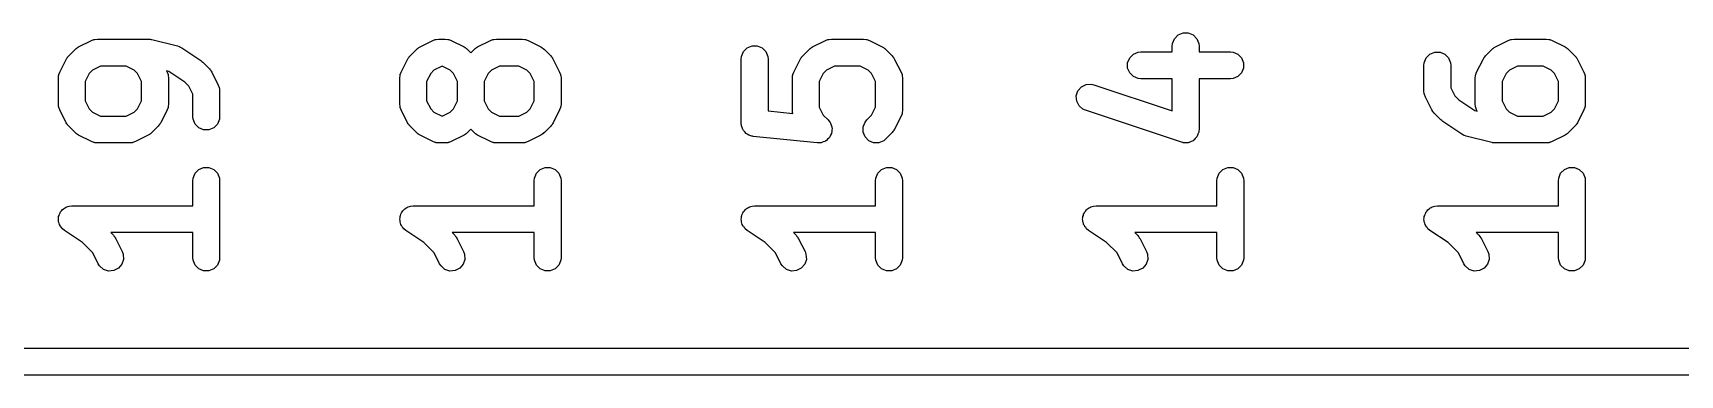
# Model space of a CAD drawing. Header units: inches. Extents: x 3.93 to 7.4, y -5.66 to -1.55.
# Drawn here: x 4.6355 to 5.118, y -4.8051 to -4.7051 of the extents above; entities that cross this region are included whole.
import ezdxf

# ---------------------------------------------------------------- set-up
doc = ezdxf.new("R2010")
doc.units = ezdxf.units.IN
doc.header["$MEASUREMENT"] = 0
doc.layers.add('F.Silkscreen', color=41, linetype='CONTINUOUS', true_color=0xf2eda1)

msp = doc.modelspace()

# ---------------------------------------------------------------- linework, layer by layer
at = {"layer": 'F.Silkscreen', "linetype": 'CONTINUOUS'}
for p, q in [((4.64893, -4.70915), (4.65268, -4.70727)), ((4.65268, -4.70727), (4.6534, -4.707)), ((4.6534, -4.707), (4.65354, -4.70699)), ((4.65354, -4.70699), (4.65367, -4.70693)), ((4.65367, -4.70693), (4.65444, -4.70686)), ((4.65444, -4.70686), (4.66943, -4.70686)), ((4.66943, -4.70686), (4.66957, -4.70687)), ((4.66957, -4.70687), (4.66963, -4.70686)), ((4.66963, -4.70686), (4.66991, -4.7069)), ((4.66991, -4.7069), (4.6702, -4.70693)), ((4.6702, -4.70693), (4.67026, -4.70695)), ((4.67026, -4.70695), (4.67039, -4.70697)), ((4.67039, -4.70697), (4.67789, -4.70885)), ((4.74893, -4.70915), (4.75268, -4.70727)), ((4.75268, -4.70727), (4.7534, -4.707)), ((4.7534, -4.707), (4.75354, -4.70699)), ((4.75354, -4.70699), (4.75367, -4.70693)), ((4.75367, -4.70693), (4.75444, -4.70686)), ((4.75444, -4.70686), (4.75631, -4.70686)), ((4.75631, -4.70686), (4.75708, -4.70693)), ((4.75708, -4.70693), (4.75721, -4.70699)), ((4.75721, -4.70699), (4.75735, -4.707)), ((4.75735, -4.707), (4.75807, -4.70727)), ((4.75807, -4.70727), (4.76182, -4.70915)), ((4.7658, -4.70915), (4.76955, -4.70727)), ((4.76955, -4.70727), (4.77027, -4.707)), ((4.77027, -4.707), (4.77041, -4.70699)), ((4.77041, -4.70699), (4.77054, -4.70693)), ((4.77054, -4.70693), (4.77131, -4.70686)), ((4.77131, -4.70686), (4.77881, -4.70686)), ((4.77881, -4.70686), (4.77958, -4.70693)), ((4.77958, -4.70693), (4.77971, -4.70699)), ((4.77971, -4.70699), (4.77985, -4.707)), ((4.77985, -4.707), (4.78057, -4.70727)), ((4.78057, -4.70727), (4.78432, -4.70915)), ((4.86392, -4.70915), (4.86767, -4.70727)), ((4.86767, -4.70727), (4.8684, -4.707)), ((4.8684, -4.707), (4.86854, -4.70699)), ((4.86854, -4.70699), (4.86867, -4.70693)), ((4.86867, -4.70693), (4.86943, -4.70686)), ((4.86943, -4.70686), (4.87881, -4.70686)), ((4.87881, -4.70686), (4.87958, -4.70693)), ((4.87958, -4.70693), (4.87971, -4.70699)), ((4.87971, -4.70699), (4.87985, -4.707)), ((4.87985, -4.707), (4.88057, -4.70727)), ((4.88057, -4.70727), (4.88432, -4.70915)), ((4.96925, -4.70892), (4.96932, -4.70815)), ((4.96932, -4.70815), (4.96991, -4.70673)), ((4.96991, -4.70673), (4.971, -4.70564)), ((4.971, -4.70564), (4.97242, -4.70506)), ((4.97242, -4.70506), (4.97395, -4.70506)), ((4.97395, -4.70506), (4.97537, -4.70564)), ((4.97537, -4.70564), (4.97646, -4.70673)), ((4.97646, -4.70673), (4.97705, -4.70815)), ((4.97705, -4.70815), (4.97712, -4.70892)), ((5.06392, -4.70915), (5.06767, -4.70727)), ((5.06767, -4.70727), (5.0684, -4.707)), ((5.0684, -4.707), (5.06854, -4.70699)), ((5.06854, -4.70699), (5.06867, -4.70693)), ((5.06867, -4.70693), (5.06943, -4.70686)), ((5.06943, -4.70686), (5.07881, -4.70686)), ((5.07881, -4.70686), (5.07958, -4.70693)), ((5.07958, -4.70693), (5.07971, -4.70699)), ((5.07971, -4.70699), (5.07985, -4.707)), ((5.07985, -4.707), (5.08057, -4.70727)), ((5.08057, -4.70727), (5.08432, -4.70915)), ((4.64342, -4.71653), (4.64529, -4.71278)), ((4.64529, -4.71278), (4.6455, -4.71245)), ((4.6455, -4.71245), (4.64554, -4.71235)), ((4.64554, -4.71235), (4.64563, -4.71225)), ((4.64563, -4.71225), (4.6457, -4.71213)), ((4.6457, -4.71213), (4.64578, -4.71206)), ((4.64578, -4.71206), (4.64603, -4.71176)), ((4.64603, -4.71176), (4.6479, -4.70988)), ((4.6479, -4.70988), (4.64821, -4.70964)), ((4.64821, -4.70964), (4.64827, -4.70956)), ((4.64827, -4.70956), (4.64839, -4.70948)), ((4.64839, -4.70948), (4.6485, -4.70939)), ((4.6485, -4.70939), (4.6486, -4.70935)), ((4.6486, -4.70935), (4.64893, -4.70915)), ((4.67789, -4.70885), (4.67834, -4.70901)), ((4.67834, -4.70901), (4.67844, -4.70903)), ((4.67844, -4.70903), (4.67852, -4.70907)), ((4.67852, -4.70907), (4.67862, -4.70911)), ((4.67862, -4.70911), (4.67869, -4.70917)), ((4.67869, -4.70917), (4.67912, -4.70939)), ((4.67912, -4.70939), (4.68474, -4.71314)), ((4.68474, -4.71314), (4.68474, -4.71314)), ((4.68474, -4.71314), (4.68475, -4.71314)), ((4.68475, -4.71314), (4.68504, -4.71339)), ((4.68504, -4.71339), (4.68534, -4.71363)), ((4.74342, -4.71653), (4.74529, -4.71278)), ((4.74529, -4.71278), (4.7455, -4.71245)), ((4.7455, -4.71245), (4.74554, -4.71235)), ((4.74554, -4.71235), (4.74563, -4.71225)), ((4.74563, -4.71225), (4.7457, -4.71213)), ((4.7457, -4.71213), (4.74578, -4.71206)), ((4.74578, -4.71206), (4.74603, -4.71176)), ((4.74603, -4.71176), (4.7479, -4.70988)), ((4.7479, -4.70988), (4.74821, -4.70964)), ((4.74821, -4.70964), (4.74827, -4.70956)), ((4.74827, -4.70956), (4.74839, -4.70948)), ((4.74839, -4.70948), (4.7485, -4.70939)), ((4.7485, -4.70939), (4.7486, -4.70935)), ((4.7486, -4.70935), (4.74893, -4.70915)), ((4.76182, -4.70915), (4.76215, -4.70935)), ((4.76215, -4.70935), (4.76225, -4.70939)), ((4.76225, -4.70939), (4.76236, -4.70948)), ((4.76236, -4.70948), (4.76247, -4.70956)), ((4.76247, -4.70956), (4.76254, -4.70964)), ((4.76254, -4.70964), (4.76284, -4.70988)), ((4.76284, -4.70988), (4.76381, -4.71085)), ((4.76381, -4.71085), (4.76478, -4.70988)), ((4.76478, -4.70988), (4.76508, -4.70964)), ((4.76508, -4.70964), (4.76515, -4.70956)), ((4.76515, -4.70956), (4.76526, -4.70948)), ((4.76526, -4.70948), (4.76537, -4.70939)), ((4.76537, -4.70939), (4.76547, -4.70935)), ((4.76547, -4.70935), (4.7658, -4.70915)), ((4.78432, -4.70915), (4.78465, -4.70935)), ((4.78465, -4.70935), (4.78475, -4.70939)), ((4.78475, -4.70939), (4.78485, -4.70948)), ((4.78485, -4.70948), (4.78497, -4.70956)), ((4.78497, -4.70956), (4.78504, -4.70964)), ((4.78504, -4.70964), (4.78534, -4.70988)), ((4.78534, -4.70988), (4.78722, -4.71176)), ((4.78722, -4.71176), (4.78746, -4.71206)), ((4.78746, -4.71206), (4.78754, -4.71213)), ((4.78754, -4.71213), (4.78762, -4.71225)), ((4.78762, -4.71225), (4.78771, -4.71235)), ((4.78771, -4.71235), (4.78775, -4.71245)), ((4.78775, -4.71245), (4.78795, -4.71278)), ((4.78795, -4.71278), (4.78983, -4.71653)), ((4.843, -4.71267), (4.84308, -4.7119)), ((4.843, -4.73142), (4.843, -4.71267)), ((4.84308, -4.7119), (4.84366, -4.71048)), ((4.84366, -4.71048), (4.84475, -4.70939)), ((4.84475, -4.70939), (4.84617, -4.70881)), ((4.84617, -4.70881), (4.84771, -4.70881)), ((4.84771, -4.70881), (4.84913, -4.70939)), ((4.84913, -4.70939), (4.85021, -4.71048)), ((4.85021, -4.71048), (4.8508, -4.7119)), ((4.8508, -4.7119), (4.85087, -4.71267)), ((4.85087, -4.71267), (4.85087, -4.72785)), ((4.85841, -4.71653), (4.86029, -4.71278)), ((4.86029, -4.71278), (4.8605, -4.71245)), ((4.8605, -4.71245), (4.86054, -4.71235)), ((4.86054, -4.71235), (4.86063, -4.71225)), ((4.86063, -4.71225), (4.8607, -4.71213)), ((4.8607, -4.71213), (4.86078, -4.71206)), ((4.86078, -4.71206), (4.86103, -4.71176)), ((4.86103, -4.71176), (4.8629, -4.70988)), ((4.8629, -4.70988), (4.8632, -4.70964)), ((4.8632, -4.70964), (4.86327, -4.70956)), ((4.86327, -4.70956), (4.86339, -4.70948)), ((4.86339, -4.70948), (4.8635, -4.70939)), ((4.8635, -4.70939), (4.86359, -4.70935)), ((4.86359, -4.70935), (4.86392, -4.70915)), ((4.88432, -4.70915), (4.88465, -4.70935)), ((4.88465, -4.70935), (4.88475, -4.70939)), ((4.88475, -4.70939), (4.88485, -4.70948)), ((4.88485, -4.70948), (4.88497, -4.70956)), ((4.88497, -4.70956), (4.88504, -4.70964)), ((4.88504, -4.70964), (4.88534, -4.70988)), ((4.88534, -4.70988), (4.88722, -4.71176)), ((4.88722, -4.71176), (4.88746, -4.71206)), ((4.88746, -4.71206), (4.88754, -4.71213)), ((4.88754, -4.71213), (4.88762, -4.71225)), ((4.88762, -4.71225), (4.88771, -4.71235)), ((4.88771, -4.71235), (4.88775, -4.71245)), ((4.88775, -4.71245), (4.88795, -4.71278)), ((4.88795, -4.71278), (4.88983, -4.71653)), ((4.9562, -4.71377), (4.95679, -4.71235)), ((4.95679, -4.71235), (4.95787, -4.71127)), ((4.95787, -4.71127), (4.95929, -4.71068)), ((4.95929, -4.71068), (4.96006, -4.71061)), ((4.96006, -4.71061), (4.96925, -4.71061)), ((4.96925, -4.71061), (4.96925, -4.70892)), ((4.97712, -4.70892), (4.97712, -4.71061)), ((4.97712, -4.71061), (4.98631, -4.71061)), ((4.98631, -4.71061), (4.98708, -4.71068)), ((4.98708, -4.71068), (4.9885, -4.71127)), ((4.9885, -4.71127), (4.98958, -4.71235)), ((4.98958, -4.71235), (4.99017, -4.71377)), ((5.04308, -4.71377), (5.04366, -4.71235)), ((5.04366, -4.71235), (5.04475, -4.71127)), ((5.04475, -4.71127), (5.04617, -4.71068)), ((5.04617, -4.71068), (5.04771, -4.71068)), ((5.04771, -4.71068), (5.04913, -4.71127)), ((5.04913, -4.71127), (5.05021, -4.71235)), ((5.05021, -4.71235), (5.0508, -4.71377)), ((5.05841, -4.71653), (5.06029, -4.71278)), ((5.06029, -4.71278), (5.0605, -4.71245)), ((5.0605, -4.71245), (5.06054, -4.71235)), ((5.06054, -4.71235), (5.06063, -4.71225)), ((5.06063, -4.71225), (5.0607, -4.71213)), ((5.0607, -4.71213), (5.06078, -4.71206)), ((5.06078, -4.71206), (5.06103, -4.71176)), ((5.06103, -4.71176), (5.0629, -4.70988)), ((5.0629, -4.70988), (5.0632, -4.70964)), ((5.0632, -4.70964), (5.06327, -4.70956)), ((5.06327, -4.70956), (5.06339, -4.70948)), ((5.06339, -4.70948), (5.0635, -4.70939)), ((5.0635, -4.70939), (5.06359, -4.70935)), ((5.06359, -4.70935), (5.06392, -4.70915)), ((5.08432, -4.70915), (5.08465, -4.70935)), ((5.08465, -4.70935), (5.08475, -4.70939)), ((5.08475, -4.70939), (5.08485, -4.70948)), ((5.08485, -4.70948), (5.08497, -4.70956)), ((5.08497, -4.70956), (5.08504, -4.70964)), ((5.08504, -4.70964), (5.08534, -4.70988)), ((5.08534, -4.70988), (5.08722, -4.71176)), ((5.08722, -4.71176), (5.08746, -4.71206)), ((5.08746, -4.71206), (5.08754, -4.71213)), ((5.08754, -4.71213), (5.08762, -4.71225)), ((5.08762, -4.71225), (5.08771, -4.71235)), ((5.08771, -4.71235), (5.08775, -4.71245)), ((5.08775, -4.71245), (5.08795, -4.71278)), ((5.08795, -4.71278), (5.08983, -4.71653)), ((4.643, -4.71829), (4.64308, -4.71752)), ((4.643, -4.72579), (4.643, -4.71829)), ((4.64308, -4.71752), (4.64313, -4.71739)), ((4.64313, -4.71739), (4.64314, -4.71725)), ((4.64314, -4.71725), (4.64342, -4.71653)), ((4.65205, -4.71687), (4.65087, -4.71922)), ((4.65302, -4.7159), (4.65205, -4.71687)), ((4.65537, -4.71473), (4.65302, -4.7159)), ((4.66288, -4.71473), (4.65537, -4.71473)), ((4.66523, -4.7159), (4.66288, -4.71473)), ((4.6662, -4.71687), (4.66523, -4.7159)), ((4.66737, -4.71922), (4.6662, -4.71687)), ((4.67532, -4.71632), (4.67464, -4.71615)), ((4.67464, -4.71615), (4.67483, -4.71653)), ((4.67483, -4.71653), (4.67511, -4.71725)), ((4.67511, -4.71725), (4.67512, -4.71739)), ((4.67512, -4.71739), (4.67517, -4.71752)), ((4.67517, -4.71752), (4.67525, -4.71829)), ((4.67525, -4.71829), (4.67525, -4.72579)), ((4.68005, -4.71948), (4.67532, -4.71632)), ((4.68534, -4.71363), (4.68534, -4.71363)), ((4.68534, -4.71363), (4.68534, -4.71363)), ((4.68534, -4.71363), (4.68722, -4.71551)), ((4.68722, -4.71551), (4.68746, -4.71581)), ((4.68746, -4.71581), (4.68754, -4.71588)), ((4.68754, -4.71588), (4.68762, -4.716)), ((4.68762, -4.716), (4.68771, -4.7161)), ((4.68771, -4.7161), (4.68775, -4.7162)), ((4.68775, -4.7162), (4.68795, -4.71653)), ((4.68795, -4.71653), (4.68983, -4.72028)), ((4.743, -4.71829), (4.74308, -4.71752)), ((4.743, -4.72579), (4.743, -4.71829)), ((4.74308, -4.71752), (4.74313, -4.71739)), ((4.74313, -4.71739), (4.74314, -4.71725)), ((4.74314, -4.71725), (4.74342, -4.71653)), ((4.75205, -4.71687), (4.75087, -4.71922)), ((4.75302, -4.7159), (4.75205, -4.71687)), ((4.75537, -4.71473), (4.75302, -4.7159)), ((4.75538, -4.71473), (4.75537, -4.71473)), ((4.75773, -4.7159), (4.75538, -4.71473)), ((4.7587, -4.71687), (4.75773, -4.7159)), ((4.75987, -4.71922), (4.7587, -4.71687)), ((4.76892, -4.71687), (4.76775, -4.71922)), ((4.76989, -4.7159), (4.76892, -4.71687)), ((4.77224, -4.71473), (4.76989, -4.7159)), ((4.77788, -4.71473), (4.77224, -4.71473)), ((4.78023, -4.7159), (4.77788, -4.71473)), ((4.7812, -4.71687), (4.78023, -4.7159)), ((4.78237, -4.71922), (4.7812, -4.71687)), ((4.78983, -4.71653), (4.79011, -4.71725)), ((4.79011, -4.71725), (4.79012, -4.71739)), ((4.79012, -4.71739), (4.79017, -4.71752)), ((4.79017, -4.71752), (4.79024, -4.71829)), ((4.79024, -4.71829), (4.79024, -4.72579)), ((4.858, -4.71829), (4.85807, -4.71752)), ((4.858, -4.72767), (4.858, -4.71829)), ((4.85807, -4.71752), (4.85813, -4.71739)), ((4.85813, -4.71739), (4.85814, -4.71725)), ((4.85814, -4.71725), (4.85841, -4.71653)), ((4.86705, -4.71687), (4.86587, -4.71922)), ((4.86802, -4.7159), (4.86705, -4.71687)), ((4.87036, -4.71473), (4.86802, -4.7159)), ((4.87788, -4.71473), (4.87036, -4.71473)), ((4.88023, -4.7159), (4.87788, -4.71473)), ((4.8812, -4.71687), (4.88023, -4.7159)), ((4.88237, -4.71922), (4.8812, -4.71687)), ((4.88983, -4.71653), (4.89011, -4.71725)), ((4.89011, -4.71725), (4.89012, -4.71739)), ((4.89012, -4.71739), (4.89017, -4.71752)), ((4.89017, -4.71752), (4.89024, -4.71829)), ((4.89024, -4.71829), (4.89024, -4.72767)), ((4.9562, -4.71531), (4.9562, -4.71377)), ((4.95679, -4.71673), (4.9562, -4.71531)), ((4.95787, -4.71782), (4.95679, -4.71673)), ((4.95929, -4.7184), (4.95787, -4.71782)), ((4.96006, -4.71848), (4.95929, -4.7184)), ((4.98708, -4.7184), (4.98631, -4.71848)), ((4.9885, -4.71782), (4.98708, -4.7184)), ((4.98958, -4.71673), (4.9885, -4.71782)), ((4.99017, -4.71531), (4.98958, -4.71673)), ((4.99017, -4.71377), (4.99017, -4.71531)), ((5.043, -4.71454), (5.04308, -4.71377)), ((5.043, -4.72204), (5.043, -4.71454)), ((5.0508, -4.71377), (5.05087, -4.71454)), ((5.05087, -4.71454), (5.05087, -4.72111)), ((5.058, -4.71829), (5.05807, -4.71752)), ((5.058, -4.72579), (5.058, -4.71829)), ((5.05807, -4.71752), (5.05813, -4.71739)), ((5.05813, -4.71739), (5.05814, -4.71725)), ((5.05814, -4.71725), (5.05841, -4.71653)), ((5.06705, -4.71687), (5.06587, -4.71922)), ((5.06802, -4.7159), (5.06705, -4.71687)), ((5.07036, -4.71473), (5.06802, -4.7159)), ((5.07788, -4.71473), (5.07036, -4.71473)), ((5.08023, -4.7159), (5.07788, -4.71473)), ((5.0812, -4.71687), (5.08023, -4.7159)), ((5.08237, -4.71922), (5.0812, -4.71687)), ((5.08983, -4.71653), (5.09011, -4.71725)), ((5.09011, -4.71725), (5.09012, -4.71739)), ((5.09012, -4.71739), (5.09017, -4.71752)), ((5.09017, -4.71752), (5.09024, -4.71829)), ((5.09024, -4.71829), (5.09024, -4.72579)), ((4.65087, -4.71922), (4.65087, -4.72486)), ((4.66737, -4.72486), (4.66737, -4.71922)), ((4.6812, -4.72062), (4.68005, -4.71948)), ((4.68237, -4.72297), (4.6812, -4.72062)), ((4.68237, -4.72954), (4.68237, -4.72297)), ((4.68983, -4.72028), (4.69011, -4.721)), ((4.69011, -4.721), (4.69012, -4.72114)), ((4.69012, -4.72114), (4.69017, -4.72127)), ((4.69017, -4.72127), (4.69024, -4.72204)), ((4.69024, -4.72204), (4.69024, -4.72954)), ((4.75087, -4.71922), (4.75087, -4.72486)), ((4.75987, -4.72486), (4.75987, -4.71922)), ((4.76775, -4.71922), (4.76775, -4.72486)), ((4.78237, -4.72486), (4.78237, -4.71922)), ((4.86587, -4.71922), (4.86587, -4.72674)), ((4.88237, -4.72674), (4.88237, -4.71922)), ((4.94116, -4.72342), (4.94164, -4.72197)), ((4.94164, -4.72197), (4.94265, -4.72081)), ((4.94265, -4.72081), (4.94402, -4.72012)), ((4.94402, -4.72012), (4.94556, -4.72001)), ((4.94556, -4.72001), (4.94631, -4.72018)), ((4.94631, -4.72018), (4.96925, -4.72783)), ((4.96925, -4.71848), (4.96006, -4.71848)), ((4.96925, -4.72783), (4.96925, -4.71848)), ((4.98631, -4.71848), (4.97712, -4.71848)), ((4.97712, -4.71848), (4.97712, -4.73329)), ((5.04308, -4.72281), (5.043, -4.72204)), ((5.04313, -4.72294), (5.04308, -4.72281)), ((5.04314, -4.72308), (5.04313, -4.72294)), ((5.04342, -4.7238), (5.04314, -4.72308)), ((5.05087, -4.72111), (5.05205, -4.72346)), ((5.06587, -4.71922), (5.06587, -4.72486)), ((5.08237, -4.72486), (5.08237, -4.71922)), ((4.64308, -4.72656), (4.643, -4.72579)), ((4.64313, -4.72669), (4.64308, -4.72656)), ((4.64314, -4.72683), (4.64313, -4.72669)), ((4.64342, -4.72755), (4.64314, -4.72683)), ((4.64529, -4.7313), (4.64342, -4.72755)), ((4.65087, -4.72486), (4.65205, -4.72721)), ((4.65205, -4.72721), (4.65302, -4.72818)), ((4.66523, -4.72818), (4.6662, -4.72721)), ((4.6662, -4.72721), (4.66737, -4.72486)), ((4.67483, -4.72755), (4.67296, -4.7313)), ((4.67511, -4.72683), (4.67483, -4.72755)), ((4.67512, -4.72669), (4.67511, -4.72683)), ((4.67517, -4.72656), (4.67512, -4.72669)), ((4.67525, -4.72579), (4.67517, -4.72656)), ((4.74308, -4.72656), (4.743, -4.72579)), ((4.74313, -4.72669), (4.74308, -4.72656)), ((4.74314, -4.72683), (4.74313, -4.72669)), ((4.74342, -4.72755), (4.74314, -4.72683)), ((4.74529, -4.7313), (4.74342, -4.72755)), ((4.75087, -4.72486), (4.75205, -4.72721)), ((4.75205, -4.72721), (4.75302, -4.72818)), ((4.75773, -4.72818), (4.7587, -4.72721)), ((4.7587, -4.72721), (4.75987, -4.72486)), ((4.76775, -4.72486), (4.76892, -4.72721)), ((4.76892, -4.72721), (4.76989, -4.72818)), ((4.78023, -4.72818), (4.7812, -4.72721)), ((4.7812, -4.72721), (4.78237, -4.72486)), ((4.78983, -4.72755), (4.78795, -4.7313)), ((4.79011, -4.72683), (4.78983, -4.72755)), ((4.79012, -4.72669), (4.79011, -4.72683)), ((4.79017, -4.72656), (4.79012, -4.72669)), ((4.79024, -4.72579), (4.79017, -4.72656)), ((4.85087, -4.72785), (4.85813, -4.72858)), ((4.85807, -4.72843), (4.858, -4.72767)), ((4.86587, -4.72674), (4.86705, -4.72908)), ((4.8812, -4.72908), (4.88237, -4.72674)), ((4.89024, -4.72767), (4.89017, -4.72843)), ((4.94127, -4.72496), (4.94116, -4.72342)), ((4.94195, -4.72633), (4.94127, -4.72496)), ((4.94311, -4.72734), (4.94195, -4.72633)), ((4.94382, -4.72765), (4.94311, -4.72734)), ((4.97194, -4.73702), (4.94382, -4.72765)), ((5.04529, -4.72755), (5.04342, -4.7238)), ((5.0455, -4.72788), (5.04529, -4.72755)), ((5.04554, -4.72798), (5.0455, -4.72788)), ((5.04563, -4.72809), (5.04554, -4.72798)), ((5.05205, -4.72346), (5.0532, -4.72461)), ((5.0532, -4.72461), (5.05793, -4.72776)), ((5.05793, -4.72776), (5.0586, -4.72793)), ((5.05807, -4.72656), (5.058, -4.72579)), ((5.05813, -4.72669), (5.05807, -4.72656)), ((5.05814, -4.72683), (5.05813, -4.72669)), ((5.05841, -4.72755), (5.05814, -4.72683)), ((5.0586, -4.72793), (5.05841, -4.72755)), ((5.06587, -4.72486), (5.06705, -4.72721)), ((5.06705, -4.72721), (5.06802, -4.72818)), ((5.08023, -4.72818), (5.0812, -4.72721)), ((5.0812, -4.72721), (5.08237, -4.72486)), ((5.08983, -4.72755), (5.08795, -4.7313)), ((5.09011, -4.72683), (5.08983, -4.72755)), ((5.09012, -4.72669), (5.09011, -4.72683)), ((5.09017, -4.72656), (5.09012, -4.72669)), ((5.09024, -4.72579), (5.09017, -4.72656)), ((4.6455, -4.73163), (4.64529, -4.7313)), ((4.64554, -4.73173), (4.6455, -4.73163)), ((4.64563, -4.73184), (4.64554, -4.73173)), ((4.6457, -4.73195), (4.64563, -4.73184)), ((4.64578, -4.73202), (4.6457, -4.73195)), ((4.64603, -4.73232), (4.64578, -4.73202)), ((4.6479, -4.7342), (4.64603, -4.73232)), ((4.65302, -4.72818), (4.65537, -4.72935)), ((4.65537, -4.72935), (4.66288, -4.72935)), ((4.66288, -4.72935), (4.66523, -4.72818)), ((4.67222, -4.73232), (4.67034, -4.7342)), ((4.67247, -4.73202), (4.67222, -4.73232)), ((4.67255, -4.73195), (4.67247, -4.73202)), ((4.67262, -4.73184), (4.67255, -4.73195)), ((4.67271, -4.73173), (4.67262, -4.73184)), ((4.67275, -4.73163), (4.67271, -4.73173)), ((4.67296, -4.7313), (4.67275, -4.73163)), ((4.68245, -4.73031), (4.68237, -4.72954)), ((4.68303, -4.73173), (4.68245, -4.73031)), ((4.68412, -4.73281), (4.68303, -4.73173)), ((4.68554, -4.7334), (4.68412, -4.73281)), ((4.6885, -4.73281), (4.68708, -4.7334)), ((4.68958, -4.73173), (4.6885, -4.73281)), ((4.69017, -4.73031), (4.68958, -4.73173)), ((4.69024, -4.72954), (4.69017, -4.73031)), ((4.7455, -4.73163), (4.74529, -4.7313)), ((4.74554, -4.73173), (4.7455, -4.73163)), ((4.74563, -4.73184), (4.74554, -4.73173)), ((4.7457, -4.73195), (4.74563, -4.73184)), ((4.74578, -4.73202), (4.7457, -4.73195)), ((4.74603, -4.73232), (4.74578, -4.73202)), ((4.7479, -4.7342), (4.74603, -4.73232)), ((4.75302, -4.72818), (4.75537, -4.72935)), ((4.75537, -4.72935), (4.75538, -4.72935)), ((4.75538, -4.72935), (4.75773, -4.72818)), ((4.76989, -4.72818), (4.77224, -4.72935)), ((4.77224, -4.72935), (4.77788, -4.72935)), ((4.77788, -4.72935), (4.78023, -4.72818)), ((4.78722, -4.73232), (4.78534, -4.7342)), ((4.78746, -4.73202), (4.78722, -4.73232)), ((4.78754, -4.73195), (4.78746, -4.73202)), ((4.78762, -4.73184), (4.78754, -4.73195)), ((4.78771, -4.73173), (4.78762, -4.73184)), ((4.78775, -4.73163), (4.78771, -4.73173)), ((4.78795, -4.7313), (4.78775, -4.73163)), ((4.84303, -4.7317), (4.843, -4.73142)), ((4.84302, -4.7318), (4.84303, -4.7317)), ((4.84305, -4.73189), (4.84302, -4.7318)), ((4.84308, -4.73218), (4.84305, -4.73189)), ((4.8433, -4.73272), (4.84308, -4.73218)), ((4.84346, -4.73327), (4.8433, -4.73272)), ((4.85813, -4.72856), (4.85807, -4.72843)), ((4.85813, -4.72858), (4.85813, -4.72856)), ((4.86705, -4.72908), (4.86847, -4.73051)), ((4.86847, -4.73051), (4.86896, -4.7311)), ((4.86896, -4.7311), (4.86903, -4.73129)), ((4.86903, -4.73129), (4.86916, -4.73144)), ((4.86916, -4.73144), (4.86933, -4.73199)), ((4.86933, -4.73199), (4.86955, -4.73252)), ((4.86955, -4.73252), (4.86955, -4.73272)), ((4.86955, -4.73272), (4.8696, -4.73291)), ((4.8787, -4.73252), (4.87928, -4.7311)), ((4.8787, -4.73406), (4.8787, -4.73252)), ((4.87928, -4.7311), (4.87977, -4.73051)), ((4.87977, -4.73051), (4.8812, -4.72908)), ((4.88983, -4.72943), (4.88795, -4.73318)), ((4.89011, -4.72871), (4.88983, -4.72943)), ((4.89012, -4.72856), (4.89011, -4.72871)), ((4.89017, -4.72843), (4.89012, -4.72856)), ((5.0457, -4.7282), (5.04563, -4.72809)), ((5.04578, -4.72827), (5.0457, -4.7282)), ((5.04603, -4.72857), (5.04578, -4.72827)), ((5.0479, -4.73045), (5.04603, -4.72857)), ((5.04791, -4.73045), (5.0479, -4.73045)), ((5.04821, -4.7307), (5.04791, -4.73045)), ((5.04791, -4.73045), (5.04791, -4.73045)), ((5.0485, -4.73094), (5.04821, -4.7307)), ((5.05413, -4.73469), (5.0485, -4.73094)), ((5.0485, -4.73094), (5.0485, -4.73094)), ((5.0485, -4.73094), (5.0485, -4.73094)), ((5.06802, -4.72818), (5.07036, -4.72935)), ((5.07036, -4.72935), (5.07788, -4.72935)), ((5.07788, -4.72935), (5.08023, -4.72818)), ((5.08722, -4.73232), (5.08534, -4.7342)), ((5.08746, -4.73202), (5.08722, -4.73232)), ((5.08754, -4.73195), (5.08746, -4.73202)), ((5.08762, -4.73184), (5.08754, -4.73195)), ((5.08771, -4.73173), (5.08762, -4.73184)), ((5.08775, -4.73163), (5.08771, -4.73173)), ((5.08795, -4.7313), (5.08775, -4.73163)), ((4.64821, -4.73445), (4.6479, -4.7342)), ((4.64827, -4.73453), (4.64821, -4.73445)), ((4.64839, -4.7346), (4.64827, -4.73453)), ((4.6485, -4.73469), (4.64839, -4.7346)), ((4.6486, -4.73473), (4.6485, -4.73469)), ((4.64893, -4.73494), (4.6486, -4.73473)), ((4.65268, -4.73681), (4.64893, -4.73494)), ((4.6534, -4.73709), (4.65268, -4.73681)), ((4.65354, -4.7371), (4.6534, -4.73709)), ((4.65367, -4.73715), (4.65354, -4.7371)), ((4.65444, -4.73723), (4.65367, -4.73715)), ((4.66381, -4.73723), (4.65444, -4.73723)), ((4.66458, -4.73715), (4.66381, -4.73723)), ((4.66471, -4.7371), (4.66458, -4.73715)), ((4.66485, -4.73709), (4.66471, -4.7371)), ((4.66557, -4.73681), (4.66485, -4.73709)), ((4.66932, -4.73494), (4.66557, -4.73681)), ((4.66965, -4.73473), (4.66932, -4.73494)), ((4.66975, -4.73469), (4.66965, -4.73473)), ((4.66986, -4.7346), (4.66975, -4.73469)), ((4.66997, -4.73453), (4.66986, -4.7346)), ((4.67004, -4.73445), (4.66997, -4.73453)), ((4.67034, -4.7342), (4.67004, -4.73445)), ((4.68708, -4.7334), (4.68554, -4.7334)), ((4.74821, -4.73445), (4.7479, -4.7342)), ((4.74827, -4.73453), (4.74821, -4.73445)), ((4.74839, -4.7346), (4.74827, -4.73453)), ((4.7485, -4.73469), (4.74839, -4.7346)), ((4.7486, -4.73473), (4.7485, -4.73469)), ((4.74893, -4.73494), (4.7486, -4.73473)), ((4.75268, -4.73681), (4.74893, -4.73494)), ((4.7534, -4.73709), (4.75268, -4.73681)), ((4.75354, -4.7371), (4.7534, -4.73709)), ((4.75367, -4.73715), (4.75354, -4.7371)), ((4.75444, -4.73723), (4.75367, -4.73715)), ((4.75631, -4.73723), (4.75444, -4.73723)), ((4.75708, -4.73715), (4.75631, -4.73723)), ((4.75721, -4.7371), (4.75708, -4.73715)), ((4.75735, -4.73709), (4.75721, -4.7371)), ((4.75807, -4.73681), (4.75735, -4.73709)), ((4.76182, -4.73494), (4.75807, -4.73681)), ((4.76215, -4.73473), (4.76182, -4.73494)), ((4.76225, -4.73469), (4.76215, -4.73473)), ((4.76236, -4.7346), (4.76225, -4.73469)), ((4.76247, -4.73453), (4.76236, -4.7346)), ((4.76254, -4.73445), (4.76247, -4.73453)), ((4.76284, -4.7342), (4.76254, -4.73445)), ((4.76381, -4.73323), (4.76284, -4.7342)), ((4.76478, -4.7342), (4.76381, -4.73323)), ((4.76508, -4.73445), (4.76478, -4.7342)), ((4.76515, -4.73453), (4.76508, -4.73445)), ((4.76526, -4.7346), (4.76515, -4.73453)), ((4.76537, -4.73469), (4.76526, -4.7346)), ((4.76547, -4.73473), (4.76537, -4.73469)), ((4.7658, -4.73494), (4.76547, -4.73473)), ((4.76955, -4.73681), (4.7658, -4.73494)), ((4.77027, -4.73709), (4.76955, -4.73681)), ((4.77041, -4.7371), (4.77027, -4.73709)), ((4.77054, -4.73715), (4.77041, -4.7371)), ((4.77131, -4.73723), (4.77054, -4.73715)), ((4.77881, -4.73723), (4.77131, -4.73723)), ((4.77958, -4.73715), (4.77881, -4.73723)), ((4.77971, -4.7371), (4.77958, -4.73715)), ((4.77985, -4.73709), (4.77971, -4.7371)), ((4.78057, -4.73681), (4.77985, -4.73709)), ((4.78432, -4.73494), (4.78057, -4.73681)), ((4.78465, -4.73473), (4.78432, -4.73494)), ((4.78475, -4.73469), (4.78465, -4.73473)), ((4.78485, -4.7346), (4.78475, -4.73469)), ((4.78497, -4.73453), (4.78485, -4.7346)), ((4.78504, -4.73445), (4.78497, -4.73453)), ((4.78534, -4.7342), (4.78504, -4.73445)), ((4.84359, -4.73342), (4.84346, -4.73327)), ((4.84366, -4.7336), (4.84359, -4.73342)), ((4.84407, -4.73401), (4.84366, -4.7336)), ((4.84444, -4.73445), (4.84407, -4.73401)), ((4.84461, -4.73455), (4.84444, -4.73445)), ((4.84475, -4.73469), (4.84461, -4.73455)), ((4.84528, -4.73491), (4.84475, -4.73469)), ((4.84579, -4.73518), (4.84528, -4.73491)), ((4.84608, -4.73524), (4.84579, -4.73518)), ((4.84617, -4.73528), (4.84608, -4.73524)), ((4.84627, -4.73528), (4.84617, -4.73528)), ((4.84655, -4.73533), (4.84627, -4.73528)), ((4.86529, -4.73721), (4.84655, -4.73533)), ((4.86607, -4.73721), (4.86529, -4.73721)), ((4.86626, -4.73715), (4.86607, -4.73721)), ((4.86645, -4.73715), (4.86626, -4.73715)), ((4.86699, -4.73693), (4.86645, -4.73715)), ((4.86754, -4.73676), (4.86699, -4.73693)), ((4.86769, -4.73664), (4.86754, -4.73676)), ((4.86787, -4.73656), (4.86769, -4.73664)), ((4.86828, -4.73616), (4.86787, -4.73656)), ((4.86872, -4.73579), (4.86828, -4.73616)), ((4.86882, -4.73562), (4.86872, -4.73579)), ((4.86896, -4.73548), (4.86882, -4.73562)), ((4.86918, -4.73495), (4.86896, -4.73548)), ((4.86945, -4.73444), (4.86918, -4.73495)), ((4.86947, -4.73424), (4.86945, -4.73444)), ((4.86955, -4.73406), (4.86947, -4.73424)), ((4.8696, -4.73291), (4.86955, -4.73348)), ((4.86955, -4.73348), (4.86955, -4.73406)), ((4.87928, -4.73548), (4.8787, -4.73406)), ((4.88037, -4.73656), (4.87928, -4.73548)), ((4.88179, -4.73715), (4.88037, -4.73656)), ((4.88333, -4.73715), (4.88179, -4.73715)), ((4.88475, -4.73656), (4.88333, -4.73715)), ((4.88534, -4.73607), (4.88475, -4.73656)), ((4.88722, -4.7342), (4.88534, -4.73607)), ((4.88746, -4.7339), (4.88722, -4.7342)), ((4.88754, -4.73383), (4.88746, -4.7339)), ((4.88762, -4.73371), (4.88754, -4.73383)), ((4.88771, -4.7336), (4.88762, -4.73371)), ((4.88775, -4.73351), (4.88771, -4.7336)), ((4.88795, -4.73318), (4.88775, -4.73351)), ((4.97232, -4.73711), (4.97194, -4.73702)), ((4.97242, -4.73715), (4.97232, -4.73711)), ((4.9725, -4.73715), (4.97242, -4.73715)), ((4.97269, -4.7372), (4.9725, -4.73715)), ((4.97332, -4.73715), (4.97269, -4.7372)), ((4.97395, -4.73715), (4.97332, -4.73715)), ((4.97408, -4.7371), (4.97395, -4.73715)), ((4.97422, -4.73709), (4.97408, -4.7371)), ((4.97479, -4.7368), (4.97422, -4.73709)), ((4.97537, -4.73656), (4.97479, -4.7368)), ((4.97547, -4.73646), (4.97537, -4.73656)), ((4.9756, -4.7364), (4.97547, -4.73646)), ((4.97601, -4.73592), (4.9756, -4.7364)), ((4.97646, -4.73548), (4.97601, -4.73592)), ((4.97651, -4.73535), (4.97646, -4.73548)), ((4.9766, -4.73524), (4.97651, -4.73535)), ((4.9768, -4.73464), (4.9766, -4.73524)), ((4.97705, -4.73406), (4.9768, -4.73464)), ((4.97707, -4.73386), (4.97705, -4.73406)), ((4.97709, -4.73378), (4.97707, -4.73386)), ((4.97712, -4.73329), (4.97708, -4.73368)), ((4.97708, -4.73368), (4.97709, -4.73378)), ((5.05455, -4.73492), (5.05413, -4.73469)), ((5.05463, -4.73497), (5.05455, -4.73492)), ((5.05472, -4.73501), (5.05463, -4.73497)), ((5.05481, -4.73505), (5.05472, -4.73501)), ((5.0549, -4.73507), (5.05481, -4.73505)), ((5.05536, -4.73523), (5.0549, -4.73507)), ((5.06286, -4.73711), (5.05536, -4.73523)), ((5.06299, -4.73713), (5.06286, -4.73711)), ((5.06304, -4.73715), (5.06299, -4.73713)), ((5.06333, -4.73718), (5.06304, -4.73715)), ((5.06362, -4.73722), (5.06333, -4.73718)), ((5.06368, -4.73721), (5.06362, -4.73722)), ((5.06381, -4.73723), (5.06368, -4.73721)), ((5.07881, -4.73723), (5.06381, -4.73723)), ((5.07958, -4.73715), (5.07881, -4.73723)), ((5.07971, -4.7371), (5.07958, -4.73715)), ((5.07985, -4.73709), (5.07971, -4.7371)), ((5.08057, -4.73681), (5.07985, -4.73709)), ((5.08432, -4.73494), (5.08057, -4.73681)), ((5.08465, -4.73473), (5.08432, -4.73494)), ((5.08475, -4.73469), (5.08465, -4.73473)), ((5.08485, -4.7346), (5.08475, -4.73469)), ((5.08497, -4.73453), (5.08485, -4.7346)), ((5.08504, -4.73445), (5.08497, -4.73453)), ((5.08534, -4.7342), (5.08504, -4.73445)), ((4.68245, -4.74752), (4.68303, -4.7461)), ((4.68303, -4.7461), (4.68412, -4.74501)), ((4.68412, -4.74501), (4.68554, -4.74443)), ((4.68554, -4.74443), (4.68708, -4.74443)), ((4.68708, -4.74443), (4.6885, -4.74501)), ((4.6885, -4.74501), (4.68958, -4.7461)), ((4.68958, -4.7461), (4.69017, -4.74752)), ((4.78245, -4.74752), (4.78303, -4.7461)), ((4.78303, -4.7461), (4.78412, -4.74501)), ((4.78412, -4.74501), (4.78554, -4.74443)), ((4.78554, -4.74443), (4.78708, -4.74443)), ((4.78708, -4.74443), (4.7885, -4.74501)), ((4.7885, -4.74501), (4.78958, -4.7461)), ((4.78958, -4.7461), (4.79017, -4.74752)), ((4.88245, -4.74752), (4.88303, -4.7461)), ((4.88303, -4.7461), (4.88412, -4.74501)), ((4.88412, -4.74501), (4.88554, -4.74443)), ((4.88554, -4.74443), (4.88708, -4.74443)), ((4.88708, -4.74443), (4.8885, -4.74501)), ((4.8885, -4.74501), (4.88958, -4.7461)), ((4.88958, -4.7461), (4.89017, -4.74752)), ((4.98245, -4.74752), (4.98303, -4.7461)), ((4.98303, -4.7461), (4.98412, -4.74501)), ((4.98412, -4.74501), (4.98554, -4.74443)), ((4.98554, -4.74443), (4.98708, -4.74443)), ((4.98708, -4.74443), (4.9885, -4.74501)), ((4.9885, -4.74501), (4.98958, -4.7461)), ((4.98958, -4.7461), (4.99017, -4.74752)), ((5.08245, -4.74752), (5.08303, -4.7461)), ((5.08303, -4.7461), (5.08412, -4.74501)), ((5.08412, -4.74501), (5.08554, -4.74443)), ((5.08554, -4.74443), (5.08708, -4.74443)), ((5.08708, -4.74443), (5.0885, -4.74501)), ((5.0885, -4.74501), (5.08958, -4.7461)), ((5.08958, -4.7461), (5.09017, -4.74752)), ((4.68237, -4.74829), (4.68245, -4.74752)), ((4.68237, -4.7556), (4.68237, -4.74829)), ((4.69017, -4.74752), (4.69024, -4.74829)), ((4.69024, -4.74829), (4.69024, -4.77079)), ((4.78237, -4.74829), (4.78245, -4.74752)), ((4.78237, -4.7556), (4.78237, -4.74829)), ((4.79017, -4.74752), (4.79024, -4.74829)), ((4.79024, -4.74829), (4.79024, -4.77079)), ((4.88237, -4.74829), (4.88245, -4.74752)), ((4.88237, -4.7556), (4.88237, -4.74829)), ((4.89017, -4.74752), (4.89024, -4.74829)), ((4.89024, -4.74829), (4.89024, -4.77079)), ((4.98237, -4.74829), (4.98245, -4.74752)), ((4.98237, -4.7556), (4.98237, -4.74829)), ((4.99017, -4.74752), (4.99024, -4.74829)), ((4.99024, -4.74829), (4.99024, -4.77079)), ((5.08237, -4.74829), (5.08245, -4.74752)), ((5.08237, -4.7556), (5.08237, -4.74829)), ((5.09017, -4.74752), (5.09024, -4.74829)), ((5.09024, -4.74829), (5.09024, -4.77079)), ((4.64394, -4.75708), (4.64415, -4.75676)), ((4.64415, -4.75676), (4.64447, -4.75654)), ((4.64447, -4.75654), (4.64475, -4.75626)), ((4.64475, -4.75626), (4.64511, -4.75612)), ((4.64511, -4.75612), (4.64543, -4.7559)), ((4.64543, -4.7559), (4.64581, -4.75582)), ((4.64581, -4.75582), (4.64617, -4.75568)), ((4.64617, -4.75568), (4.64693, -4.7556)), ((4.64693, -4.7556), (4.64693, -4.7556)), ((4.64693, -4.7556), (4.64693, -4.7556)), ((4.64693, -4.7556), (4.64694, -4.7556)), ((4.64694, -4.7556), (4.68237, -4.7556)), ((4.74394, -4.75708), (4.74415, -4.75676)), ((4.74415, -4.75676), (4.74447, -4.75654)), ((4.74447, -4.75654), (4.74475, -4.75626)), ((4.74475, -4.75626), (4.74511, -4.75612)), ((4.74511, -4.75612), (4.74543, -4.7559)), ((4.74543, -4.7559), (4.74581, -4.75582)), ((4.74581, -4.75582), (4.74617, -4.75568)), ((4.74617, -4.75568), (4.74693, -4.7556)), ((4.74693, -4.7556), (4.74693, -4.7556)), ((4.74693, -4.7556), (4.74693, -4.7556)), ((4.74693, -4.7556), (4.74694, -4.7556)), ((4.74694, -4.7556), (4.78237, -4.7556)), ((4.84394, -4.75708), (4.84415, -4.75676)), ((4.84415, -4.75676), (4.84447, -4.75654)), ((4.84447, -4.75654), (4.84475, -4.75626)), ((4.84475, -4.75626), (4.84511, -4.75612)), ((4.84511, -4.75612), (4.84543, -4.7559)), ((4.84543, -4.7559), (4.84581, -4.75582)), ((4.84581, -4.75582), (4.84617, -4.75568)), ((4.84617, -4.75568), (4.84693, -4.7556)), ((4.84693, -4.7556), (4.84693, -4.7556)), ((4.84693, -4.7556), (4.84693, -4.7556)), ((4.84693, -4.7556), (4.84694, -4.7556)), ((4.84694, -4.7556), (4.88237, -4.7556)), ((4.94394, -4.75708), (4.94415, -4.75676)), ((4.94415, -4.75676), (4.94447, -4.75654)), ((4.94447, -4.75654), (4.94475, -4.75626)), ((4.94475, -4.75626), (4.94511, -4.75612)), ((4.94511, -4.75612), (4.94543, -4.7559)), ((4.94543, -4.7559), (4.94581, -4.75582)), ((4.94581, -4.75582), (4.94617, -4.75568)), ((4.94617, -4.75568), (4.94693, -4.7556)), ((4.94693, -4.7556), (4.94693, -4.7556)), ((4.94693, -4.7556), (4.94693, -4.7556)), ((4.94693, -4.7556), (4.94694, -4.7556)), ((4.94694, -4.7556), (4.98237, -4.7556)), ((5.04394, -4.75708), (5.04415, -4.75676)), ((5.04415, -4.75676), (5.04447, -4.75654)), ((5.04447, -4.75654), (5.04475, -4.75626)), ((5.04475, -4.75626), (5.04511, -4.75612)), ((5.04511, -4.75612), (5.04543, -4.7559)), ((5.04543, -4.7559), (5.04581, -4.75582)), ((5.04581, -4.75582), (5.04617, -4.75568)), ((5.04617, -4.75568), (5.04693, -4.7556)), ((5.04693, -4.7556), (5.04693, -4.7556)), ((5.04693, -4.7556), (5.04693, -4.7556)), ((5.04693, -4.7556), (5.04694, -4.7556)), ((5.04694, -4.7556), (5.08237, -4.7556)), ((4.643, -4.75954), (4.64308, -4.75916)), ((4.64308, -4.75992), (4.643, -4.75954)), ((4.64308, -4.75877), (4.64322, -4.75841)), ((4.64308, -4.75916), (4.64308, -4.75877)), ((4.64308, -4.7603), (4.64308, -4.75992)), ((4.64323, -4.76066), (4.64308, -4.7603)), ((4.64322, -4.75841), (4.6433, -4.75803)), ((4.6433, -4.76105), (4.64323, -4.76066)), ((4.6433, -4.75803), (4.64352, -4.75771)), ((4.64352, -4.76137), (4.6433, -4.76105)), ((4.64352, -4.75771), (4.64366, -4.75735)), ((4.64366, -4.76172), (4.64352, -4.76137)), ((4.64366, -4.75735), (4.64394, -4.75708)), ((4.64394, -4.762), (4.64366, -4.76172)), ((4.743, -4.75954), (4.74308, -4.75916)), ((4.74308, -4.75992), (4.743, -4.75954)), ((4.74308, -4.75877), (4.74322, -4.75841)), ((4.74308, -4.75916), (4.74308, -4.75877)), ((4.74308, -4.7603), (4.74308, -4.75992)), ((4.74323, -4.76066), (4.74308, -4.7603)), ((4.74322, -4.75841), (4.7433, -4.75803)), ((4.7433, -4.76105), (4.74323, -4.76066)), ((4.7433, -4.75803), (4.74352, -4.75771)), ((4.74352, -4.76137), (4.7433, -4.76105)), ((4.74352, -4.75771), (4.74366, -4.75735)), ((4.74366, -4.76172), (4.74352, -4.76137)), ((4.74366, -4.75735), (4.74394, -4.75708)), ((4.74394, -4.762), (4.74366, -4.76172)), ((4.843, -4.75954), (4.84308, -4.75916)), ((4.84308, -4.75992), (4.843, -4.75954)), ((4.84308, -4.75877), (4.84322, -4.75841)), ((4.84308, -4.75916), (4.84308, -4.75877)), ((4.84308, -4.7603), (4.84308, -4.75992)), ((4.84323, -4.76066), (4.84308, -4.7603)), ((4.84322, -4.75841), (4.8433, -4.75803)), ((4.8433, -4.76105), (4.84323, -4.76066)), ((4.8433, -4.75803), (4.84352, -4.75771)), ((4.84352, -4.76137), (4.8433, -4.76105)), ((4.84352, -4.75771), (4.84366, -4.75735)), ((4.84366, -4.76172), (4.84352, -4.76137)), ((4.84366, -4.75735), (4.84394, -4.75708)), ((4.84394, -4.762), (4.84366, -4.76172)), ((4.943, -4.75954), (4.94308, -4.75916)), ((4.94308, -4.75992), (4.943, -4.75954)), ((4.94308, -4.75877), (4.94322, -4.75841)), ((4.94308, -4.75916), (4.94308, -4.75877)), ((4.94308, -4.7603), (4.94308, -4.75992)), ((4.94323, -4.76066), (4.94308, -4.7603)), ((4.94322, -4.75841), (4.9433, -4.75803)), ((4.9433, -4.76105), (4.94323, -4.76066)), ((4.9433, -4.75803), (4.94352, -4.75771)), ((4.94352, -4.76137), (4.9433, -4.76105)), ((4.94352, -4.75771), (4.94366, -4.75735)), ((4.94366, -4.76172), (4.94352, -4.76137)), ((4.94366, -4.75735), (4.94394, -4.75708)), ((4.94394, -4.762), (4.94366, -4.76172)), ((5.043, -4.75954), (5.04308, -4.75916)), ((5.04308, -4.75992), (5.043, -4.75954)), ((5.04308, -4.75877), (5.04322, -4.75841)), ((5.04308, -4.75916), (5.04308, -4.75877)), ((5.04308, -4.7603), (5.04308, -4.75992)), ((5.04323, -4.76066), (5.04308, -4.7603)), ((5.04322, -4.75841), (5.0433, -4.75803)), ((5.0433, -4.76105), (5.04323, -4.76066)), ((5.0433, -4.75803), (5.04352, -4.75771)), ((5.04352, -4.76137), (5.0433, -4.76105)), ((5.04352, -4.75771), (5.04366, -4.75735)), ((5.04366, -4.76172), (5.04352, -4.76137)), ((5.04366, -4.75735), (5.04394, -4.75708)), ((5.04394, -4.762), (5.04366, -4.76172)), ((4.64416, -4.76232), (4.64394, -4.762)), ((4.64475, -4.76281), (4.64416, -4.76232)), ((4.65005, -4.76635), (4.64475, -4.76281)), ((4.64475, -4.76281), (4.64475, -4.76281)), ((4.64475, -4.76281), (4.64475, -4.76281)), ((4.64475, -4.76281), (4.64475, -4.76281)), ((4.65308, -4.76937), (4.65005, -4.76635)), ((4.68237, -4.76347), (4.65832, -4.76347)), ((4.65832, -4.76347), (4.6591, -4.76425)), ((4.6591, -4.76425), (4.65934, -4.76455)), ((4.65934, -4.76455), (4.65942, -4.76462)), ((4.65942, -4.76462), (4.6595, -4.76474)), ((4.6595, -4.76474), (4.65959, -4.76485)), ((4.65959, -4.76485), (4.65962, -4.76494)), ((4.65962, -4.76494), (4.65983, -4.76528)), ((4.65983, -4.76528), (4.66171, -4.76902)), ((4.68237, -4.77079), (4.68237, -4.76347)), ((4.74416, -4.76232), (4.74394, -4.762)), ((4.74475, -4.76281), (4.74416, -4.76232)), ((4.75005, -4.76635), (4.74475, -4.76281)), ((4.74475, -4.76281), (4.74475, -4.76281)), ((4.74475, -4.76281), (4.74475, -4.76281)), ((4.74475, -4.76281), (4.74475, -4.76281)), ((4.75308, -4.76937), (4.75005, -4.76635)), ((4.78237, -4.76347), (4.75832, -4.76347)), ((4.75832, -4.76347), (4.7591, -4.76425)), ((4.7591, -4.76425), (4.75934, -4.76455)), ((4.75934, -4.76455), (4.75942, -4.76462)), ((4.75942, -4.76462), (4.7595, -4.76474)), ((4.7595, -4.76474), (4.75959, -4.76485)), ((4.75959, -4.76485), (4.75962, -4.76494)), ((4.75962, -4.76494), (4.75983, -4.76528)), ((4.75983, -4.76528), (4.76171, -4.76902)), ((4.78237, -4.77079), (4.78237, -4.76347)), ((4.84416, -4.76232), (4.84394, -4.762)), ((4.84475, -4.76281), (4.84416, -4.76232)), ((4.85005, -4.76635), (4.84475, -4.76281)), ((4.84475, -4.76281), (4.84475, -4.76281)), ((4.84475, -4.76281), (4.84475, -4.76281)), ((4.84475, -4.76281), (4.84475, -4.76281)), ((4.85308, -4.76937), (4.85005, -4.76635)), ((4.88237, -4.76347), (4.85832, -4.76347)), ((4.85832, -4.76347), (4.8591, -4.76425)), ((4.8591, -4.76425), (4.85934, -4.76455)), ((4.85934, -4.76455), (4.85942, -4.76462)), ((4.85942, -4.76462), (4.8595, -4.76474)), ((4.8595, -4.76474), (4.85959, -4.76485)), ((4.85959, -4.76485), (4.85962, -4.76494)), ((4.85962, -4.76494), (4.85983, -4.76528)), ((4.85983, -4.76528), (4.86171, -4.76902)), ((4.88237, -4.77079), (4.88237, -4.76347)), ((4.94416, -4.76232), (4.94394, -4.762)), ((4.94475, -4.76281), (4.94416, -4.76232)), ((4.95005, -4.76635), (4.94475, -4.76281)), ((4.94475, -4.76281), (4.94475, -4.76281)), ((4.94475, -4.76281), (4.94475, -4.76281)), ((4.94475, -4.76281), (4.94475, -4.76281)), ((4.95308, -4.76937), (4.95005, -4.76635)), ((4.98237, -4.76347), (4.95832, -4.76347)), ((4.95832, -4.76347), (4.9591, -4.76425)), ((4.9591, -4.76425), (4.95934, -4.76455)), ((4.95934, -4.76455), (4.95942, -4.76462)), ((4.95942, -4.76462), (4.9595, -4.76474)), ((4.9595, -4.76474), (4.95959, -4.76485)), ((4.95959, -4.76485), (4.95962, -4.76494)), ((4.95962, -4.76494), (4.95983, -4.76528)), ((4.95983, -4.76528), (4.96171, -4.76902)), ((4.98237, -4.77079), (4.98237, -4.76347)), ((5.04416, -4.76232), (5.04394, -4.762)), ((5.04475, -4.76281), (5.04416, -4.76232)), ((5.05005, -4.76635), (5.04475, -4.76281)), ((5.04475, -4.76281), (5.04475, -4.76281)), ((5.04475, -4.76281), (5.04475, -4.76281)), ((5.04475, -4.76281), (5.04475, -4.76281)), ((5.05308, -4.76937), (5.05005, -4.76635)), ((5.08237, -4.76347), (5.05832, -4.76347)), ((5.05832, -4.76347), (5.0591, -4.76425)), ((5.0591, -4.76425), (5.05934, -4.76455)), ((5.05934, -4.76455), (5.05942, -4.76462)), ((5.05942, -4.76462), (5.0595, -4.76474)), ((5.0595, -4.76474), (5.05959, -4.76485)), ((5.05959, -4.76485), (5.05962, -4.76494)), ((5.05962, -4.76494), (5.05983, -4.76528)), ((5.05983, -4.76528), (5.06171, -4.76902)), ((5.08237, -4.77079), (5.08237, -4.76347)), ((4.65466, -4.77255), (4.65308, -4.76937)), ((4.66209, -4.77128), (4.66161, -4.77273)), ((4.66171, -4.76902), (4.66198, -4.76975)), ((4.66198, -4.76975), (4.66209, -4.77128)), ((4.68245, -4.77155), (4.68237, -4.77079)), ((4.69024, -4.77079), (4.69017, -4.77155)), ((4.75466, -4.77255), (4.75308, -4.76937)), ((4.76209, -4.77128), (4.76161, -4.77273)), ((4.76171, -4.76902), (4.76198, -4.76975)), ((4.76198, -4.76975), (4.76209, -4.77128)), ((4.78245, -4.77155), (4.78237, -4.77079)), ((4.79024, -4.77079), (4.79017, -4.77155)), ((4.85466, -4.77255), (4.85308, -4.76937)), ((4.86209, -4.77128), (4.86161, -4.77273)), ((4.86171, -4.76902), (4.86198, -4.76975)), ((4.86198, -4.76975), (4.86209, -4.77128)), ((4.88245, -4.77155), (4.88237, -4.77079)), ((4.89024, -4.77079), (4.89017, -4.77155)), ((4.95466, -4.77255), (4.95308, -4.76937)), ((4.96209, -4.77128), (4.96161, -4.77273)), ((4.96171, -4.76902), (4.96198, -4.76975)), ((4.96198, -4.76975), (4.96209, -4.77128)), ((4.98245, -4.77155), (4.98237, -4.77079)), ((4.99024, -4.77079), (4.99017, -4.77155)), ((5.05466, -4.77255), (5.05308, -4.76937)), ((5.06209, -4.77128), (5.06161, -4.77273)), ((5.06171, -4.76902), (5.06198, -4.76975)), ((5.06198, -4.76975), (5.06209, -4.77128)), ((5.08245, -4.77155), (5.08237, -4.77079)), ((5.09024, -4.77079), (5.09017, -4.77155)), ((4.65508, -4.7732), (4.65466, -4.77255)), ((4.65624, -4.77421), (4.65508, -4.7732)), ((4.65769, -4.77469), (4.65624, -4.77421)), ((4.65923, -4.77458), (4.65769, -4.77469)), ((4.6606, -4.7739), (4.65923, -4.77458)), ((4.66161, -4.77273), (4.6606, -4.7739)), ((4.68303, -4.77297), (4.68245, -4.77155)), ((4.68412, -4.77406), (4.68303, -4.77297)), ((4.68554, -4.77465), (4.68412, -4.77406)), ((4.68708, -4.77465), (4.68554, -4.77465)), ((4.6885, -4.77406), (4.68708, -4.77465)), ((4.68958, -4.77297), (4.6885, -4.77406)), ((4.69017, -4.77155), (4.68958, -4.77297)), ((4.75508, -4.7732), (4.75466, -4.77255)), ((4.75624, -4.77421), (4.75508, -4.7732)), ((4.75769, -4.77469), (4.75624, -4.77421)), ((4.75923, -4.77458), (4.75769, -4.77469)), ((4.7606, -4.7739), (4.75923, -4.77458)), ((4.76161, -4.77273), (4.7606, -4.7739)), ((4.78303, -4.77297), (4.78245, -4.77155)), ((4.78412, -4.77406), (4.78303, -4.77297)), ((4.78554, -4.77465), (4.78412, -4.77406)), ((4.78708, -4.77465), (4.78554, -4.77465)), ((4.7885, -4.77406), (4.78708, -4.77465)), ((4.78958, -4.77297), (4.7885, -4.77406)), ((4.79017, -4.77155), (4.78958, -4.77297)), ((4.85508, -4.7732), (4.85466, -4.77255)), ((4.85624, -4.77421), (4.85508, -4.7732)), ((4.85769, -4.77469), (4.85624, -4.77421)), ((4.85923, -4.77458), (4.85769, -4.77469)), ((4.8606, -4.7739), (4.85923, -4.77458)), ((4.86161, -4.77273), (4.8606, -4.7739)), ((4.88303, -4.77297), (4.88245, -4.77155)), ((4.88412, -4.77406), (4.88303, -4.77297)), ((4.88554, -4.77465), (4.88412, -4.77406)), ((4.88708, -4.77465), (4.88554, -4.77465)), ((4.8885, -4.77406), (4.88708, -4.77465)), ((4.88958, -4.77297), (4.8885, -4.77406)), ((4.89017, -4.77155), (4.88958, -4.77297)), ((4.95508, -4.7732), (4.95466, -4.77255)), ((4.95624, -4.77421), (4.95508, -4.7732)), ((4.95769, -4.77469), (4.95624, -4.77421)), ((4.95923, -4.77458), (4.95769, -4.77469)), ((4.9606, -4.7739), (4.95923, -4.77458)), ((4.96161, -4.77273), (4.9606, -4.7739)), ((4.98303, -4.77297), (4.98245, -4.77155)), ((4.98412, -4.77406), (4.98303, -4.77297)), ((4.98554, -4.77465), (4.98412, -4.77406)), ((4.98708, -4.77465), (4.98554, -4.77465)), ((4.9885, -4.77406), (4.98708, -4.77465)), ((4.98958, -4.77297), (4.9885, -4.77406)), ((4.99017, -4.77155), (4.98958, -4.77297)), ((5.05508, -4.7732), (5.05466, -4.77255)), ((5.05624, -4.77421), (5.05508, -4.7732)), ((5.05769, -4.77469), (5.05624, -4.77421)), ((5.05923, -4.77458), (5.05769, -4.77469)), ((5.0606, -4.7739), (5.05923, -4.77458)), ((5.06161, -4.77273), (5.0606, -4.7739)), ((5.08303, -4.77297), (5.08245, -4.77155)), ((5.08412, -4.77406), (5.08303, -4.77297)), ((5.08554, -4.77465), (5.08412, -4.77406)), ((5.08708, -4.77465), (5.08554, -4.77465)), ((5.0885, -4.77406), (5.08708, -4.77465)), ((5.08958, -4.77297), (5.0885, -4.77406)), ((5.09017, -4.77155), (5.08958, -4.77297)), ((3.93819, -4.79724), (5.2185, -4.79724)), ((5.21457, -4.80512), (3.94213, -4.80512))]:
    msp.add_line(p, q, dxfattribs=at)

doc.saveas('drawing.dxf')
